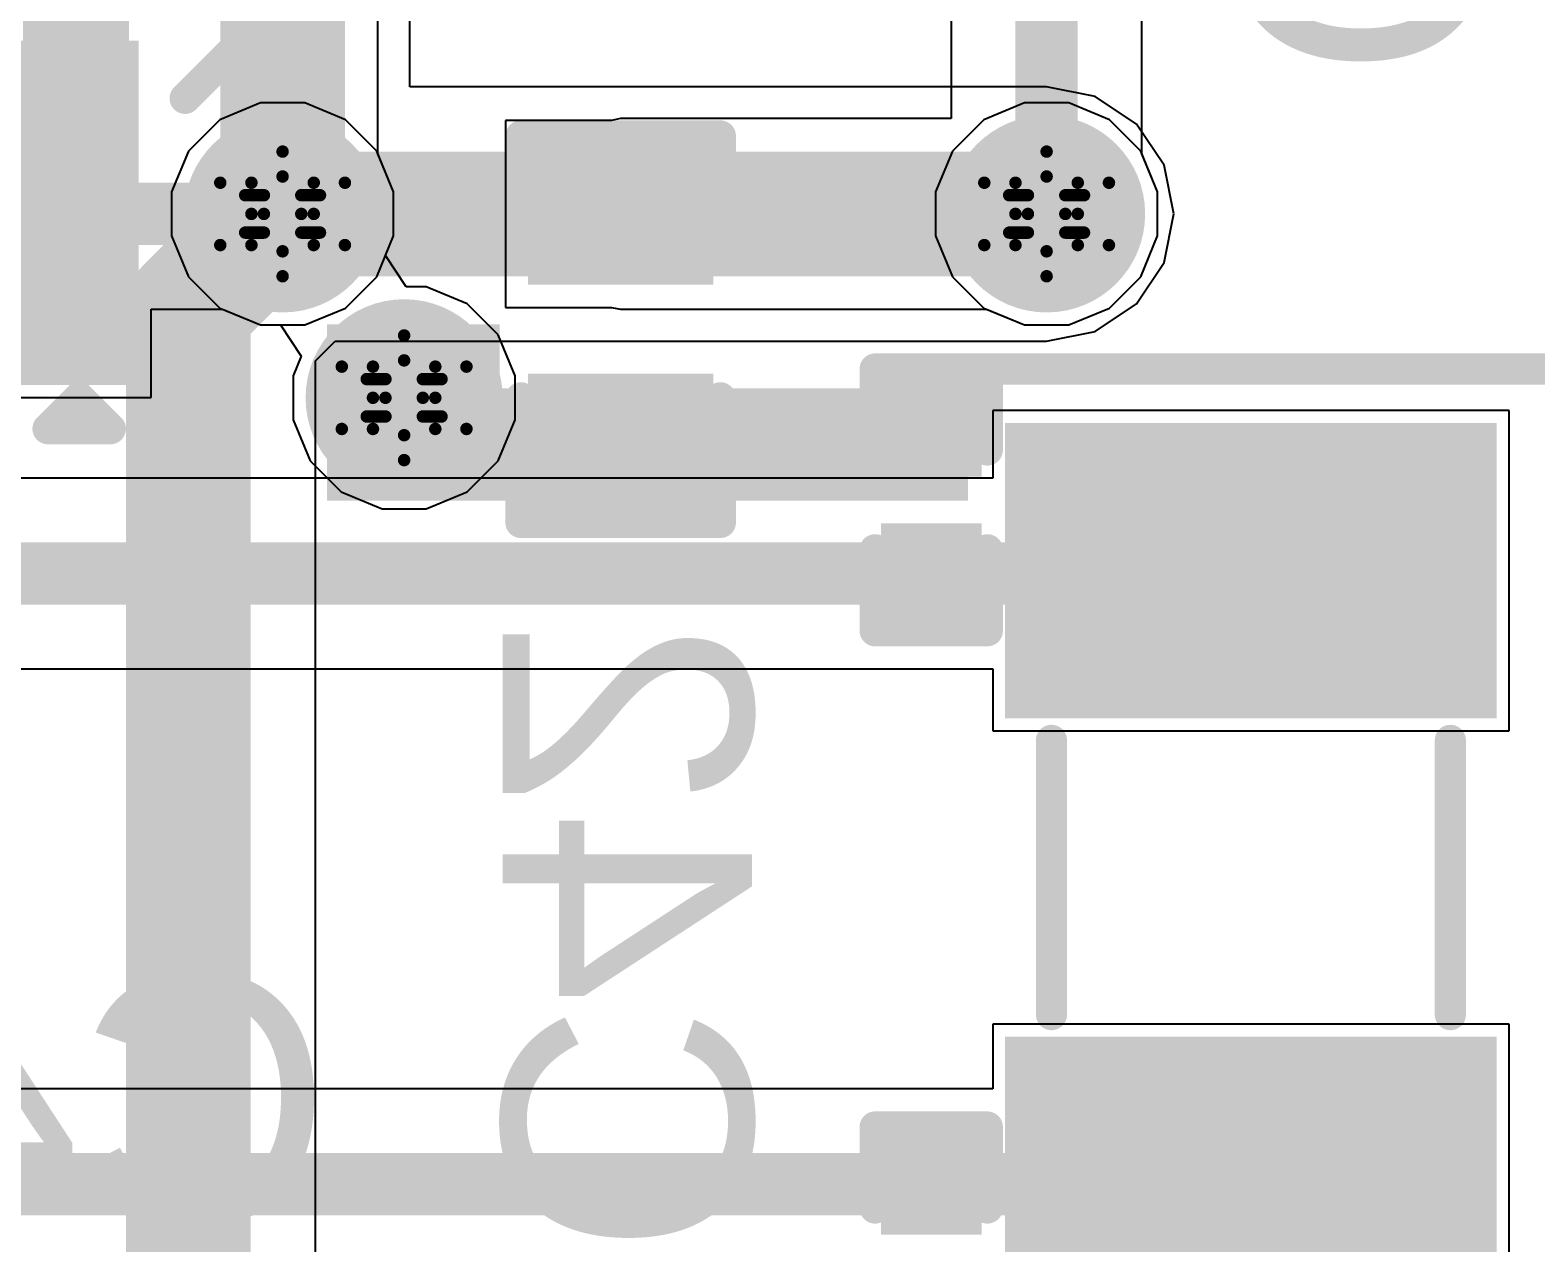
# Model space of a CAD drawing. Header units: inches. Extents: x -2.7 to 10.9, y -2.9 to 7.4.
# Drawn here: x 2.0037 to 2.2453, y -0.433 to -0.2385 of the extents above; entities that cross this region are included whole.
import ezdxf

# ---------------------------------------------------------------- set-up
doc = ezdxf.new("R2010")
doc.units = ezdxf.units.IN
doc.header["$MEASUREMENT"] = 0
for name, color, linetype in [('Board Outline', 216, 'Continuous'), ('Bottom Layer', 5, 'Continuous'), ('Bottom Overlay', 54, 'Continuous'), ('Bottom Paste', 16, 'Continuous'), ('Bottom Solder', 6, 'Continuous'), ('Drill Drawing', 1, 'Continuous'), ('Layer 2', 16, 'Continuous'), ('Layer 3', 76, 'Continuous'), ('Top Layer', 1, 'Continuous'), ('Top Solder', 216, 'Continuous'), ('Via Holes', 16, 'Continuous')]:
    doc.layers.add(name, color=color, linetype=linetype)
doc.styles.add('Arial', font='', dxfattribs={"height": 0.2})
doc.styles.get('Arial').set_extended_font_data('Arial')

# ---------------------------------------------------------------- blocks, each defined once
blk = doc.blocks.new('SMD3215_2P_B_123')
at = {"layer": 'Bottom Layer'}
for points in [[(-0.06889765, 0.03543305), (-0.02952755, 0.03543305), (-0.02952755, -0.03543305), (-0.06889765, -0.03543305)], [(0.02952755, 0.03543305), (0.06889765, 0.03543305), (0.06889765, -0.03543305), (0.02952755, -0.03543305)]]:
    blk.add_hatch(color=5, dxfattribs=at).paths.add_polyline_path(points)
at = {"layer": 'Bottom Paste'}
for points in [[(-0.06889765, 0.03543305), (-0.02952755, 0.03543305), (-0.02952755, -0.03543305), (-0.06889765, -0.03543305)], [(0.02952755, 0.03543305), (0.06889765, 0.03543305), (0.06889765, -0.03543305), (0.02952755, -0.03543305)]]:
    blk.add_hatch(color=16, dxfattribs=at).paths.add_polyline_path(points)
at = {"layer": 'Bottom Solder'}
for points in [[(-0.07289765, 0.03943305), (-0.02552755, 0.03943305), (-0.02552755, -0.03943305), (-0.07289765, -0.03943305)], [(0.02552755, 0.03943305), (0.07289765, 0.03943305), (0.07289765, -0.03943305), (0.02552755, -0.03943305)]]:
    blk.add_hatch(color=6, dxfattribs=at).paths.add_polyline_path(points)
at = {"layer": 'Bottom Overlay'}
for points in [[(0.022, 0.032, 0.005, 0.005, 0), (-0.022, 0.032, 0.005, 0.005, 0)], [(0.022, -0.032, 0.005, 0.005, 0), (-0.022, -0.032, 0.005, 0.005, 0)]]:
    blk.add_lwpolyline(points, format="xyseb", dxfattribs=at)
for points in [[(-0.02325, 0.032, 0.0025, 0.0025, 1), (-0.02075, 0.032, 0.0025, 0.0025, 1)], [(0.02075, 0.032, 0.0025, 0.0025, 1), (0.02325, 0.032, 0.0025, 0.0025, 1)], [(-0.02325, -0.032, 0.0025, 0.0025, 1), (-0.02075, -0.032, 0.0025, 0.0025, 1)], [(0.02075, -0.032, 0.0025, 0.0025, 1), (0.02325, -0.032, 0.0025, 0.0025, 1)]]:
    blk.add_lwpolyline(points, format="xyseb", close=True, dxfattribs=at)
blk = doc.blocks.new('64_LQFP__10_10__B_129')
at = {"layer": 'Bottom Layer'}
blk.add_hatch(color=5, dxfattribs=at).paths.add_polyline_path([(-0.24999995, -0.1417323), (-0.20275585, -0.1417323), (-0.20275585, -0.1535433), (-0.24999995, -0.1535433)])
at = {"layer": 'Bottom Overlay'}
blk.add_hatch(color=54, dxfattribs=at).paths.add_polyline_path([(-0.1989931, -0.1559993), (-0.1869931, -0.1559993), (-0.1869931, -0.1389993), (-0.1989931, -0.1389993)])
at = {"layer": 'Bottom Paste'}
blk.add_hatch(color=16, dxfattribs=at).paths.add_polyline_path([(-0.24999995, -0.1417323), (-0.20275585, -0.1417323), (-0.20275585, -0.1535433), (-0.24999995, -0.1535433)])
at = {"layer": 'Bottom Solder'}
blk.add_hatch(color=6, dxfattribs=at).paths.add_polyline_path([(-0.25399995, -0.1377323), (-0.19875585, -0.1377323), (-0.19875585, -0.1575433), (-0.25399995, -0.1575433)])
at = {"layer": 'Bottom Overlay'}
for points in [[(-0.261, -0.143, 0.005, 0.005, 0), (-0.256, -0.148, 0.005, 0.005, 0)], [(-0.261, -0.143, 0.005, 0.005, 0), (-0.261, -0.153, 0.005, 0.005, 0)], [(-0.256, -0.148, 0.005, 0.005, 0), (-0.261, -0.153, 0.005, 0.005, 0)], [(-0.208, -0.165, 0.005, 0.005, 0), (-0.162, -0.211, 0.005, 0.005, 0)]]:
    blk.add_lwpolyline(points, format="xyseb", dxfattribs=at)
for points in [[(-0.26225, -0.143, 0.0025, 0.0025, 1), (-0.25975, -0.143, 0.0025, 0.0025, 1)], [(-0.26225, -0.143, 0.0025, 0.0025, 1), (-0.25975, -0.143, 0.0025, 0.0025, 1)], [(-0.25725, -0.148, 0.0025, 0.0025, 1), (-0.25475, -0.148, 0.0025, 0.0025, 1)], [(-0.25725, -0.148, 0.0025, 0.0025, 1), (-0.25475, -0.148, 0.0025, 0.0025, 1)], [(-0.26225, -0.153, 0.0025, 0.0025, 1), (-0.25975, -0.153, 0.0025, 0.0025, 1)], [(-0.26225, -0.153, 0.0025, 0.0025, 1), (-0.25975, -0.153, 0.0025, 0.0025, 1)], [(-0.20925, -0.165, 0.0025, 0.0025, 1), (-0.20675, -0.165, 0.0025, 0.0025, 1)]]:
    blk.add_lwpolyline(points, format="xyseb", close=True, dxfattribs=at)
blk = doc.blocks.new('CAP_0201_B_300')
at = {"layer": 'Bottom Layer'}
for points in [[(-0.0177165, 0.0059055), (-0.0059055, 0.0059055), (-0.0059055, -0.0059055), (-0.0177165, -0.0059055)], [(0.0059055, 0.0059055), (0.0177165, 0.0059055), (0.0177165, -0.0059055), (0.0059055, -0.0059055)]]:
    blk.add_hatch(color=5, dxfattribs=at).paths.add_polyline_path(points)
at = {"layer": 'Bottom Paste'}
for points in [[(-0.0177165, 0.0059055), (-0.0059055, 0.0059055), (-0.0059055, -0.0059055), (-0.0177165, -0.0059055)], [(0.0059055, 0.0059055), (0.0177165, 0.0059055), (0.0177165, -0.0059055), (0.0059055, -0.0059055)]]:
    blk.add_hatch(color=16, dxfattribs=at).paths.add_polyline_path(points)
at = {"layer": 'Bottom Solder'}
for points in [[(-0.0198819, 0.0080709), (-0.0037401, 0.0080709), (-0.0037401, -0.0080709), (-0.0198819, -0.0080709)], [(0.0037401, 0.0080709), (0.0198819, 0.0080709), (0.0198819, -0.0080709), (0.0037401, -0.0080709)]]:
    blk.add_hatch(color=6, dxfattribs=at).paths.add_polyline_path(points)
at = {"layer": 'Bottom Overlay'}
for points in [[(-0.021, 0.009, 0.005, 0.005, 0), (-0.008, 0.009, 0.005, 0.005, 0)], [(-0.021, 0.009, 0.005, 0.005, 0), (-0.021, -0.009, 0.005, 0.005, 0)], [(0.008, 0.009, 0.005, 0.005, 0), (0.021, 0.009, 0.005, 0.005, 0)], [(0.021, 0.009, 0.005, 0.005, 0), (0.021, -0.009, 0.005, 0.005, 0)], [(-0.021, -0.009, 0.005, 0.005, 0), (-0.008, -0.009, 0.005, 0.005, 0)], [(0.008, -0.009, 0.005, 0.005, 0), (0.021, -0.009, 0.005, 0.005, 0)]]:
    blk.add_lwpolyline(points, format="xyseb", dxfattribs=at)
for points in [[(-0.02225, 0.009, 0.0025, 0.0025, 1), (-0.01975, 0.009, 0.0025, 0.0025, 1)], [(-0.02225, 0.009, 0.0025, 0.0025, 1), (-0.01975, 0.009, 0.0025, 0.0025, 1)], [(-0.00925, 0.009, 0.0025, 0.0025, 1), (-0.00675, 0.009, 0.0025, 0.0025, 1)], [(0.00675, 0.009, 0.0025, 0.0025, 1), (0.00925, 0.009, 0.0025, 0.0025, 1)], [(0.01975, 0.009, 0.0025, 0.0025, 1), (0.02225, 0.009, 0.0025, 0.0025, 1)], [(0.01975, 0.009, 0.0025, 0.0025, 1), (0.02225, 0.009, 0.0025, 0.0025, 1)], [(-0.02225, -0.009, 0.0025, 0.0025, 1), (-0.01975, -0.009, 0.0025, 0.0025, 1)], [(-0.02225, -0.009, 0.0025, 0.0025, 1), (-0.01975, -0.009, 0.0025, 0.0025, 1)], [(-0.00925, -0.009, 0.0025, 0.0025, 1), (-0.00675, -0.009, 0.0025, 0.0025, 1)], [(0.00675, -0.009, 0.0025, 0.0025, 1), (0.00925, -0.009, 0.0025, 0.0025, 1)], [(0.01975, -0.009, 0.0025, 0.0025, 1), (0.02225, -0.009, 0.0025, 0.0025, 1)], [(0.01975, -0.009, 0.0025, 0.0025, 1), (0.02225, -0.009, 0.0025, 0.0025, 1)]]:
    blk.add_lwpolyline(points, format="xyseb", close=True, dxfattribs=at)
blk = doc.blocks.new('C___0402_B_304')
at = {"layer": 'Bottom Layer'}
for points in [[(-0.009500000000000001, 0.0125), (-0.009499999999999998, -0.0125), (-0.0275, -0.0125), (-0.0275, 0.0125)], [(0.0275, 0.0125), (0.0275, -0.0125), (0.009500000000000001, -0.0125), (0.009499999999999998, 0.0125)]]:
    blk.add_hatch(color=5, dxfattribs=at).paths.add_polyline_path(points)
at = {"layer": 'Bottom Paste'}
for points in [[(-0.009500000000000001, 0.0125), (-0.009499999999999998, -0.0125), (-0.0275, -0.0125), (-0.0275, 0.0125)], [(0.0275, 0.0125), (0.0275, -0.0125), (0.009500000000000001, -0.0125), (0.009499999999999998, 0.0125)]]:
    blk.add_hatch(color=16, dxfattribs=at).paths.add_polyline_path(points)
at = {"layer": 'Bottom Solder'}
for points in [[(-0.007137800000000001, 0.0148622), (-0.007137799999999999, -0.0148622), (-0.0298622, -0.0148622), (-0.0298622, 0.0148622)], [(0.0298622, 0.0148622), (0.0298622, -0.0148622), (0.007137800000000001, -0.0148622), (0.007137799999999999, 0.0148622)]]:
    blk.add_hatch(color=6, dxfattribs=at).paths.add_polyline_path(points)
at = {"layer": 'Bottom Overlay'}
for points in [[(-0.031, -0.016, 0.005, 0.005, 0), (-0.031, 0.016, 0.005, 0.005, 0)], [(-0.011, 0.016, 0.005, 0.005, 0), (-0.031, 0.016, 0.005, 0.005, 0)], [(0.031, 0.016, 0.005, 0.005, 0), (0.011, 0.016, 0.005, 0.005, 0)], [(0.031, -0.016, 0.005, 0.005, 0), (0.031, 0.016, 0.005, 0.005, 0)], [(-0.011, -0.016, 0.005, 0.005, 0), (-0.031, -0.016, 0.005, 0.005, 0)], [(0.031, -0.016, 0.005, 0.005, 0), (0.011, -0.016, 0.005, 0.005, 0)]]:
    blk.add_lwpolyline(points, format="xyseb", dxfattribs=at)
for points in [[(-0.03225, 0.016, 0.0025, 0.0025, 1), (-0.02975, 0.016, 0.0025, 0.0025, 1)], [(-0.03225, 0.016, 0.0025, 0.0025, 1), (-0.02975, 0.016, 0.0025, 0.0025, 1)], [(-0.01225, 0.016, 0.0025, 0.0025, 1), (-0.00975, 0.016, 0.0025, 0.0025, 1)], [(0.00975, 0.016, 0.0025, 0.0025, 1), (0.01225, 0.016, 0.0025, 0.0025, 1)], [(0.02975, 0.016, 0.0025, 0.0025, 1), (0.03225, 0.016, 0.0025, 0.0025, 1)], [(0.02975, 0.016, 0.0025, 0.0025, 1), (0.03225, 0.016, 0.0025, 0.0025, 1)], [(-0.03225, -0.016, 0.0025, 0.0025, 1), (-0.02975, -0.016, 0.0025, 0.0025, 1)], [(-0.03225, -0.016, 0.0025, 0.0025, 1), (-0.02975, -0.016, 0.0025, 0.0025, 1)], [(-0.01225, -0.016, 0.0025, 0.0025, 1), (-0.00975, -0.016, 0.0025, 0.0025, 1)], [(0.00975, -0.016, 0.0025, 0.0025, 1), (0.01225, -0.016, 0.0025, 0.0025, 1)], [(0.02975, -0.016, 0.0025, 0.0025, 1), (0.03225, -0.016, 0.0025, 0.0025, 1)], [(0.02975, -0.016, 0.0025, 0.0025, 1), (0.03225, -0.016, 0.0025, 0.0025, 1)]]:
    blk.add_lwpolyline(points, format="xyseb", close=True, dxfattribs=at)
blk = doc.blocks.new('CAP_0201_B_306')
at = {"layer": 'Bottom Layer'}
for points in [[(-0.0177165, 0.0059055), (-0.0059055, 0.0059055), (-0.0059055, -0.0059055), (-0.0177165, -0.0059055)], [(0.0059055, 0.0059055), (0.0177165, 0.0059055), (0.0177165, -0.0059055), (0.0059055, -0.0059055)]]:
    blk.add_hatch(color=5, dxfattribs=at).paths.add_polyline_path(points)
at = {"layer": 'Bottom Paste'}
for points in [[(-0.0177165, 0.0059055), (-0.0059055, 0.0059055), (-0.0059055, -0.0059055), (-0.0177165, -0.0059055)], [(0.0059055, 0.0059055), (0.0177165, 0.0059055), (0.0177165, -0.0059055), (0.0059055, -0.0059055)]]:
    blk.add_hatch(color=16, dxfattribs=at).paths.add_polyline_path(points)
at = {"layer": 'Bottom Solder'}
for points in [[(-0.0198819, 0.0080709), (-0.0037401, 0.0080709), (-0.0037401, -0.0080709), (-0.0198819, -0.0080709)], [(0.0037401, 0.0080709), (0.0198819, 0.0080709), (0.0198819, -0.0080709), (0.0037401, -0.0080709)]]:
    blk.add_hatch(color=6, dxfattribs=at).paths.add_polyline_path(points)
at = {"layer": 'Bottom Overlay'}
for points in [[(-0.008, 0.009, 0.005, 0.005, 0), (-0.021, 0.009, 0.005, 0.005, 0)], [(-0.021, -0.009, 0.005, 0.005, 0), (-0.021, 0.009, 0.005, 0.005, 0)], [(0.021, 0.009, 0.005, 0.005, 0), (0.008, 0.009, 0.005, 0.005, 0)], [(0.021, -0.009, 0.005, 0.005, 0), (0.021, 0.009, 0.005, 0.005, 0)], [(-0.008, -0.009, 0.005, 0.005, 0), (-0.021, -0.009, 0.005, 0.005, 0)], [(0.021, -0.009, 0.005, 0.005, 0), (0.008, -0.009, 0.005, 0.005, 0)]]:
    blk.add_lwpolyline(points, format="xyseb", dxfattribs=at)
for points in [[(-0.02225, 0.009, 0.0025, 0.0025, 1), (-0.01975, 0.009, 0.0025, 0.0025, 1)], [(-0.02225, 0.009, 0.0025, 0.0025, 1), (-0.01975, 0.009, 0.0025, 0.0025, 1)], [(-0.00925, 0.009, 0.0025, 0.0025, 1), (-0.00675, 0.009, 0.0025, 0.0025, 1)], [(0.00675, 0.009, 0.0025, 0.0025, 1), (0.00925, 0.009, 0.0025, 0.0025, 1)], [(0.01975, 0.009, 0.0025, 0.0025, 1), (0.02225, 0.009, 0.0025, 0.0025, 1)], [(0.01975, 0.009, 0.0025, 0.0025, 1), (0.02225, 0.009, 0.0025, 0.0025, 1)], [(-0.02225, -0.009, 0.0025, 0.0025, 1), (-0.01975, -0.009, 0.0025, 0.0025, 1)], [(-0.02225, -0.009, 0.0025, 0.0025, 1), (-0.01975, -0.009, 0.0025, 0.0025, 1)], [(-0.00925, -0.009, 0.0025, 0.0025, 1), (-0.00675, -0.009, 0.0025, 0.0025, 1)], [(0.00675, -0.009, 0.0025, 0.0025, 1), (0.00925, -0.009, 0.0025, 0.0025, 1)], [(0.01975, -0.009, 0.0025, 0.0025, 1), (0.02225, -0.009, 0.0025, 0.0025, 1)], [(0.01975, -0.009, 0.0025, 0.0025, 1), (0.02225, -0.009, 0.0025, 0.0025, 1)]]:
    blk.add_lwpolyline(points, format="xyseb", close=True, dxfattribs=at)

msp = doc.modelspace()

# ---------------------------------------------------------------- hatches: boundary and pattern name
at = {"layer": 'Bottom Layer'}
h = msp.add_hatch(color=5, dxfattribs=at)
edge = h.paths.add_edge_path()
edge.add_arc((2.0441958, -0.2679388), 0.011811, 0, 360)
h = msp.add_hatch(color=5, dxfattribs=at)
edge = h.paths.add_edge_path()
edge.add_arc((2.1667788, -0.2679388), 0.011811, 0, 360)
for points in [[(2.051312, -0.3139388), (2.079034, -0.3139388), (2.079034, -0.285643), (2.051312, -0.285643)], [(2.051312, -0.3139388), (2.154174, -0.3139388), (2.154174, -0.2959388), (2.051312, -0.2959388)]]:
    msp.add_hatch(color=5, dxfattribs=at).paths.add_polyline_path(points)
h = msp.add_hatch(color=5, dxfattribs=at)
edge = h.paths.add_edge_path()
edge.add_arc((2.0636967, -0.2974388), 0.011811, 0, 360)
at = {"layer": 'Bottom Solder'}
h = msp.add_hatch(color=6, dxfattribs=at)
edge = h.paths.add_edge_path()
edge.add_arc((2.0441958, -0.2679388), 0.015811, 0, 360)
h = msp.add_hatch(color=6, dxfattribs=at)
edge = h.paths.add_edge_path()
edge.add_arc((2.1667788, -0.2679388), 0.015811, 0, 360)
h = msp.add_hatch(color=6, dxfattribs=at)
edge = h.paths.add_edge_path()
edge.add_arc((2.0636967, -0.2974388), 0.015811, 0, 360)
at = {"layer": 'Layer 2'}
h = msp.add_hatch(color=16, dxfattribs=at)
edge = h.paths.add_edge_path()
edge.add_arc((2.0441958, -0.2679388), 0.011811, 0, 360)
h = msp.add_hatch(color=16, dxfattribs=at)
edge = h.paths.add_edge_path()
edge.add_arc((2.1667788, -0.2679388), 0.011811, 0, 360)
h = msp.add_hatch(color=16, dxfattribs=at)
edge = h.paths.add_edge_path()
edge.add_arc((2.0636967, -0.2974388), 0.011811, 0, 360)
at = {"layer": 'Layer 3'}
h = msp.add_hatch(color=76, dxfattribs=at)
edge = h.paths.add_edge_path()
edge.add_arc((2.0441958, -0.2679388), 0.011811, 0, 360)
h = msp.add_hatch(color=76, dxfattribs=at)
edge = h.paths.add_edge_path()
edge.add_arc((2.1667788, -0.2679388), 0.011811, 0, 360)
h = msp.add_hatch(color=76, dxfattribs=at)
edge = h.paths.add_edge_path()
edge.add_arc((2.0636967, -0.2974388), 0.011811, 0, 360)
at = {"layer": 'Top Layer'}
h = msp.add_hatch(color=1, dxfattribs=at)
edge = h.paths.add_edge_path()
edge.add_arc((2.0441958, -0.2679388), 0.011811, 0, 360)
h = msp.add_hatch(color=1, dxfattribs=at)
edge = h.paths.add_edge_path()
edge.add_arc((2.1667788, -0.2679388), 0.011811, 0, 360)
h = msp.add_hatch(color=1, dxfattribs=at)
edge = h.paths.add_edge_path()
edge.add_arc((2.0636967, -0.2974388), 0.011811, 0, 360)
at = {"layer": 'Top Solder'}
h = msp.add_hatch(color=216, dxfattribs=at)
edge = h.paths.add_edge_path()
edge.add_arc((2.0441958, -0.2679388), 0.015811, 0, 360)
h = msp.add_hatch(color=216, dxfattribs=at)
edge = h.paths.add_edge_path()
edge.add_arc((2.1667788, -0.2679388), 0.015811, 0, 360)
h = msp.add_hatch(color=216, dxfattribs=at)
edge = h.paths.add_edge_path()
edge.add_arc((2.0636967, -0.2974388), 0.015811, 0, 360)
at = {"layer": 'Via Holes'}
h = msp.add_hatch(color=7, dxfattribs=at)
edge = h.paths.add_edge_path()
edge.add_arc((2.0441958, -0.2679388), 0.0059055, 0, 360)
h = msp.add_hatch(color=7, dxfattribs=at)
edge = h.paths.add_edge_path()
edge.add_arc((2.1667788, -0.2679388), 0.0059055, 0, 360)
h = msp.add_hatch(color=7, dxfattribs=at)
edge = h.paths.add_edge_path()
edge.add_arc((2.0636967, -0.2974388), 0.0059055, 0, 360)

# ---------------------------------------------------------------- linework, layer by layer
at = {"layer": 'Board Outline'}
msp.add_lwpolyline([(2.8441163, -0.2412485, 0.005, 0.005, -0.7418930096679136), (-2.4996913, -1.3779516, 0.005, 0.005, 0)], format="xyseb", dxfattribs=at)
at = {"layer": 'Bottom Layer'}
for p, q in [((2.0594897, -0.2583193), (2.0594897, -0.2056018)), ((2.1514865, -0.2287371), (2.1514865, -0.2526449)), ((2.1820743, -0.2583231), (2.1820743, -0.2284432)), ((2.0969569, -0.2529388), (2.0799344, -0.2529388)), ((2.0799344, -0.2529388), (2.0799344, -0.2829388)), ((2.0984344, -0.2526449), (2.0969569, -0.2529388)), ((2.1514865, -0.2526449), (2.0984344, -0.2526449)), ((2.0620068, -0.264396), (2.0594897, -0.2583193)), ((2.1845898, -0.264396), (2.1820743, -0.2583231)), ((2.0620068, -0.2714816), (2.0620068, -0.264396)), ((2.1845898, -0.2714816), (2.1845898, -0.264396)), ((2.0592952, -0.2780279), (2.0620068, -0.2714816)), ((2.1818782, -0.2780279), (2.1845898, -0.2714816)), ((2.0542849, -0.2830382), (2.0592952, -0.2780279)), ((2.1768679, -0.2830382), (2.1818782, -0.2780279)), ((2.0231013, -0.2973999), (2.0231013, -0.2832327)), ((2.0231013, -0.2832327), (2.0345763, -0.2832327)), ((2.0345763, -0.2832327), (2.040653, -0.2857498)), ((2.0477386, -0.2857498), (2.0542849, -0.2830382)), ((2.0799344, -0.2829388), (2.0969569, -0.2829388)), ((2.0969569, -0.2829388), (2.0984344, -0.2832327)), ((2.0984344, -0.2832327), (2.1571593, -0.2832327)), ((2.1571593, -0.2832327), (2.163236, -0.2857498)), ((2.1703216, -0.2857498), (2.1768679, -0.2830382)), ((2.040653, -0.2857498), (2.0477386, -0.2857498)), ((2.163236, -0.2857498), (2.1703216, -0.2857498)), ((1.9871196, -0.2973999), (2.0231013, -0.2973999)), ((2.240991, -0.2995024), (2.158125, -0.2995024)), ((2.158125, -0.2995024), (2.158125, -0.3103344)), ((2.240991, -0.3508724), (2.240991, -0.2995024)), ((2.158125, -0.3103344), (1.9954477, -0.3103344)), ((1.9954477, -0.3409222), (2.158125, -0.3409222)), ((2.158125, -0.3409222), (2.158125, -0.3508724)), ((2.158125, -0.3508724), (2.240991, -0.3508724)), ((2.240991, -0.3979276), (2.158125, -0.3979276)), ((2.158125, -0.3979276), (2.158125, -0.4083187)), ((2.240991, -0.4492976), (2.240991, -0.3979276)), ((2.158125, -0.4083187), (1.9836367, -0.4083187))]:
    msp.add_line(p, q, dxfattribs=at)
for points in [[(2.0441958, -0.2679388, 0.01, 0.01, 0), (2.0441958, -0.1777841, 0.01, 0.01, 0)], [(2.1667804, -0.2679372, 0.01, 0.01, 0), (2.1667804, -0.2134488, 0.01, 0.01, 0)], [(2.0113567, -0.2679388, 0.01, 0.01, 0), (2.0441958, -0.2679388, 0.01, 0.01, 0)], [(2.0984344, -0.2679388, 0.01, 0.01, 0), (2.1667788, -0.2679388, 0.01, 0.01, 0)], [(2.1667788, -0.2679388, 0.01, 0.01, 0), (2.1667804, -0.2679372, 0.01, 0.01, 0)], [(2.0111958, -0.2677779, 0.008, 0.008, 0), (2.0113567, -0.2679388, 0.008, 0.008, 0)], [(1.9954477, -0.3256283, 0.01, 0.01, 0), (2.1482685, -0.3256283, 0.01, 0.01, 0)], [(2.1482685, -0.3256283, 0.01, 0.01, 0), (2.1991171, -0.3256283, 0.01, 0.01, 0)], [(2.1991171, -0.3256283, 0.01, 0.01, 0), (2.199558, -0.3251874, 0.01, 0.01, 0)], [(1.9836367, -0.4236126, 0.01, 0.01, 0), (2.1482685, -0.4236126, 0.01, 0.01, 0)], [(2.1482685, -0.4236126, 0.01, 0.01, 0), (2.199558, -0.4236126, 0.01, 0.01, 0)]]:
    msp.add_lwpolyline(points, format="xyseb", dxfattribs=at)
for points in [[(2.0088567, -0.2679388, 0.005, 0.005, 1), (2.0138567, -0.2679388, 0.005, 0.005, 1)], [(2.0416958, -0.2679388, 0.005, 0.005, 1), (2.0466958, -0.2679388, 0.005, 0.005, 1)], [(2.0416958, -0.2679388, 0.005, 0.005, 1), (2.0466958, -0.2679388, 0.005, 0.005, 1)], [(2.0959344, -0.2679388, 0.005, 0.005, 1), (2.1009344, -0.2679388, 0.005, 0.005, 1)], [(2.1642788, -0.2679388, 0.005, 0.005, 1), (2.1692788, -0.2679388, 0.005, 0.005, 1)], [(2.1642788, -0.2679388, 0.005, 0.005, 1), (2.1692788, -0.2679388, 0.005, 0.005, 1)], [(2.1642804, -0.2679372, 0.005, 0.005, 1), (2.1692804, -0.2679372, 0.005, 0.005, 1)], [(2.1642804, -0.2679372, 0.005, 0.005, 1), (2.1692804, -0.2679372, 0.005, 0.005, 1)], [(2.0091958, -0.2677779, 0.004, 0.004, 1), (2.0131958, -0.2677779, 0.004, 0.004, 1)], [(2.0093567, -0.2679388, 0.004, 0.004, 1), (2.0133567, -0.2679388, 0.004, 0.004, 1)], [(2.1457685, -0.3256283, 0.005, 0.005, 1), (2.1507685, -0.3256283, 0.005, 0.005, 1)], [(2.1457685, -0.3256283, 0.005, 0.005, 1), (2.1507685, -0.3256283, 0.005, 0.005, 1)], [(2.1966171, -0.3256283, 0.005, 0.005, 1), (2.2016171, -0.3256283, 0.005, 0.005, 1)], [(2.1966171, -0.3256283, 0.005, 0.005, 1), (2.2016171, -0.3256283, 0.005, 0.005, 1)], [(2.197058, -0.3251874, 0.005, 0.005, 1), (2.202058, -0.3251874, 0.005, 0.005, 1)], [(2.1457685, -0.4236126, 0.005, 0.005, 1), (2.1507685, -0.4236126, 0.005, 0.005, 1)], [(2.1457685, -0.4236126, 0.005, 0.005, 1), (2.1507685, -0.4236126, 0.005, 0.005, 1)], [(2.197058, -0.4236126, 0.005, 0.005, 1), (2.202058, -0.4236126, 0.005, 0.005, 1)]]:
    msp.add_lwpolyline(points, format="xyseb", close=True, dxfattribs=at)
at = {"layer": 'Bottom Overlay'}
msp.add_lwpolyline([(2.1572685, -0.2928173, 0.005, 0.005, 0), (2.3017165, -0.2928173, 0.005, 0.005, 0)], format="xyseb", dxfattribs=at)
msp.add_lwpolyline([(2.1560185, -0.2928173, 0.0025, 0.0025, 1), (2.1585185, -0.2928173, 0.0025, 0.0025, 1)], format="xyseb", close=True, dxfattribs=at)
at = {"layer": 'Drill Drawing'}
for points in [[(2.0391958, -0.2629388, 0.002, 0.002, 0), (2.0441958, -0.2579388, 0.002, 0.002, 0)], [(2.0441958, -0.2579388, 0.002, 0.002, 0), (2.0491958, -0.2629388, 0.002, 0.002, 0)], [(2.1617788, -0.2629388, 0.002, 0.002, 0), (2.1667788, -0.2579388, 0.002, 0.002, 0)], [(2.1667788, -0.2579388, 0.002, 0.002, 0), (2.1717788, -0.2629388, 0.002, 0.002, 0)], [(2.0341958, -0.2629388, 0.002, 0.002, 0), (2.0391958, -0.2679388, 0.002, 0.002, 0)], [(2.0341958, -0.2629388, 0.002, 0.002, 0), (2.0391958, -0.2629388, 0.002, 0.002, 0)], [(2.0411958, -0.2649388, 0.002, 0.002, 0), (2.0441958, -0.2619388, 0.002, 0.002, 0)], [(2.0441958, -0.2619388, 0.002, 0.002, 0), (2.0471958, -0.2649388, 0.002, 0.002, 0)], [(2.0491958, -0.2629388, 0.002, 0.002, 0), (2.0541958, -0.2629388, 0.002, 0.002, 0)], [(2.0491958, -0.2679388, 0.002, 0.002, 0), (2.0541958, -0.2629388, 0.002, 0.002, 0)], [(2.1567788, -0.2629388, 0.002, 0.002, 0), (2.1617788, -0.2679388, 0.002, 0.002, 0)], [(2.1567788, -0.2629388, 0.002, 0.002, 0), (2.1617788, -0.2629388, 0.002, 0.002, 0)], [(2.1637788, -0.2649388, 0.002, 0.002, 0), (2.1667788, -0.2619388, 0.002, 0.002, 0)], [(2.1667788, -0.2619388, 0.002, 0.002, 0), (2.1697788, -0.2649388, 0.002, 0.002, 0)], [(2.1717788, -0.2629388, 0.002, 0.002, 0), (2.1767788, -0.2629388, 0.002, 0.002, 0)], [(2.1717788, -0.2679388, 0.002, 0.002, 0), (2.1767788, -0.2629388, 0.002, 0.002, 0)], [(2.0381958, -0.2649388, 0.002, 0.002, 0), (2.0411958, -0.2679388, 0.002, 0.002, 0)], [(2.0381958, -0.2649388, 0.002, 0.002, 0), (2.0411958, -0.2649388, 0.002, 0.002, 0)], [(2.0471958, -0.2649388, 0.002, 0.002, 0), (2.0501958, -0.2649388, 0.002, 0.002, 0)], [(2.0471958, -0.2679388, 0.002, 0.002, 0), (2.0501958, -0.2649388, 0.002, 0.002, 0)], [(2.1607788, -0.2649388, 0.002, 0.002, 0), (2.1637788, -0.2679388, 0.002, 0.002, 0)], [(2.1607788, -0.2649388, 0.002, 0.002, 0), (2.1637788, -0.2649388, 0.002, 0.002, 0)], [(2.1697788, -0.2649388, 0.002, 0.002, 0), (2.1727788, -0.2649388, 0.002, 0.002, 0)], [(2.1697788, -0.2679388, 0.002, 0.002, 0), (2.1727788, -0.2649388, 0.002, 0.002, 0)], [(2.0341958, -0.2729388, 0.002, 0.002, 0), (2.0391958, -0.2679388, 0.002, 0.002, 0)], [(2.0381958, -0.2709388, 0.002, 0.002, 0), (2.0411958, -0.2679388, 0.002, 0.002, 0)], [(2.0471958, -0.2679388, 0.002, 0.002, 0), (2.0501958, -0.2709388, 0.002, 0.002, 0)], [(2.0491958, -0.2679388, 0.002, 0.002, 0), (2.0541958, -0.2729388, 0.002, 0.002, 0)], [(2.1567788, -0.2729388, 0.002, 0.002, 0), (2.1617788, -0.2679388, 0.002, 0.002, 0)], [(2.1607788, -0.2709388, 0.002, 0.002, 0), (2.1637788, -0.2679388, 0.002, 0.002, 0)], [(2.1697788, -0.2679388, 0.002, 0.002, 0), (2.1727788, -0.2709388, 0.002, 0.002, 0)], [(2.1717788, -0.2679388, 0.002, 0.002, 0), (2.1767788, -0.2729388, 0.002, 0.002, 0)], [(2.0381958, -0.2709388, 0.002, 0.002, 0), (2.0411958, -0.2709388, 0.002, 0.002, 0)], [(2.0411958, -0.2709388, 0.002, 0.002, 0), (2.0441958, -0.2739388, 0.002, 0.002, 0)], [(2.0441958, -0.2739388, 0.002, 0.002, 0), (2.0471958, -0.2709388, 0.002, 0.002, 0)], [(2.0471958, -0.2709388, 0.002, 0.002, 0), (2.0501958, -0.2709388, 0.002, 0.002, 0)], [(2.1607788, -0.2709388, 0.002, 0.002, 0), (2.1637788, -0.2709388, 0.002, 0.002, 0)], [(2.1637788, -0.2709388, 0.002, 0.002, 0), (2.1667788, -0.2739388, 0.002, 0.002, 0)], [(2.1667788, -0.2739388, 0.002, 0.002, 0), (2.1697788, -0.2709388, 0.002, 0.002, 0)], [(2.1697788, -0.2709388, 0.002, 0.002, 0), (2.1727788, -0.2709388, 0.002, 0.002, 0)], [(2.0341958, -0.2729388, 0.002, 0.002, 0), (2.0391958, -0.2729388, 0.002, 0.002, 0)], [(2.0391958, -0.2729388, 0.002, 0.002, 0), (2.0441958, -0.2779388, 0.002, 0.002, 0)], [(2.0441958, -0.2779388, 0.002, 0.002, 0), (2.0491958, -0.2729388, 0.002, 0.002, 0)], [(2.0491958, -0.2729388, 0.002, 0.002, 0), (2.0541958, -0.2729388, 0.002, 0.002, 0)], [(2.1567788, -0.2729388, 0.002, 0.002, 0), (2.1617788, -0.2729388, 0.002, 0.002, 0)], [(2.1617788, -0.2729388, 0.002, 0.002, 0), (2.1667788, -0.2779388, 0.002, 0.002, 0)], [(2.1667788, -0.2779388, 0.002, 0.002, 0), (2.1717788, -0.2729388, 0.002, 0.002, 0)], [(2.1717788, -0.2729388, 0.002, 0.002, 0), (2.1767788, -0.2729388, 0.002, 0.002, 0)], [(2.0586967, -0.2924388, 0.002, 0.002, 0), (2.0636967, -0.2874388, 0.002, 0.002, 0)], [(2.0636967, -0.2874388, 0.002, 0.002, 0), (2.0686967, -0.2924388, 0.002, 0.002, 0)], [(2.0536967, -0.2924388, 0.002, 0.002, 0), (2.0586967, -0.2974388, 0.002, 0.002, 0)], [(2.0536967, -0.2924388, 0.002, 0.002, 0), (2.0586967, -0.2924388, 0.002, 0.002, 0)], [(2.0606967, -0.2944388, 0.002, 0.002, 0), (2.0636967, -0.2914388, 0.002, 0.002, 0)], [(2.0636967, -0.2914388, 0.002, 0.002, 0), (2.0666967, -0.2944388, 0.002, 0.002, 0)], [(2.0686967, -0.2924388, 0.002, 0.002, 0), (2.0736967, -0.2924388, 0.002, 0.002, 0)], [(2.0686967, -0.2974388, 0.002, 0.002, 0), (2.0736967, -0.2924388, 0.002, 0.002, 0)], [(2.0576967, -0.2944388, 0.002, 0.002, 0), (2.0606967, -0.2974388, 0.002, 0.002, 0)], [(2.0576967, -0.2944388, 0.002, 0.002, 0), (2.0606967, -0.2944388, 0.002, 0.002, 0)], [(2.0666967, -0.2944388, 0.002, 0.002, 0), (2.0696967, -0.2944388, 0.002, 0.002, 0)], [(2.0666967, -0.2974388, 0.002, 0.002, 0), (2.0696967, -0.2944388, 0.002, 0.002, 0)], [(2.0536967, -0.3024388, 0.002, 0.002, 0), (2.0586967, -0.2974388, 0.002, 0.002, 0)], [(2.0576967, -0.3004388, 0.002, 0.002, 0), (2.0606967, -0.2974388, 0.002, 0.002, 0)], [(2.0666967, -0.2974388, 0.002, 0.002, 0), (2.0696967, -0.3004388, 0.002, 0.002, 0)], [(2.0686967, -0.2974388, 0.002, 0.002, 0), (2.0736967, -0.3024388, 0.002, 0.002, 0)], [(2.0576967, -0.3004388, 0.002, 0.002, 0), (2.0606967, -0.3004388, 0.002, 0.002, 0)], [(2.0606967, -0.3004388, 0.002, 0.002, 0), (2.0636967, -0.3034388, 0.002, 0.002, 0)], [(2.0636967, -0.3034388, 0.002, 0.002, 0), (2.0666967, -0.3004388, 0.002, 0.002, 0)], [(2.0666967, -0.3004388, 0.002, 0.002, 0), (2.0696967, -0.3004388, 0.002, 0.002, 0)], [(2.0536967, -0.3024388, 0.002, 0.002, 0), (2.0586967, -0.3024388, 0.002, 0.002, 0)], [(2.0586967, -0.3024388, 0.002, 0.002, 0), (2.0636967, -0.3074388, 0.002, 0.002, 0)], [(2.0636967, -0.3074388, 0.002, 0.002, 0), (2.0686967, -0.3024388, 0.002, 0.002, 0)], [(2.0686967, -0.3024388, 0.002, 0.002, 0), (2.0736967, -0.3024388, 0.002, 0.002, 0)]]:
    msp.add_lwpolyline(points, format="xyseb", dxfattribs=at)
for points in [[(2.0436958, -0.2579388, 0.001, 0.001, 1), (2.0446958, -0.2579388, 0.001, 0.001, 1)], [(2.0436958, -0.2579388, 0.001, 0.001, 1), (2.0446958, -0.2579388, 0.001, 0.001, 1)], [(2.1662788, -0.2579388, 0.001, 0.001, 1), (2.1672788, -0.2579388, 0.001, 0.001, 1)], [(2.1662788, -0.2579388, 0.001, 0.001, 1), (2.1672788, -0.2579388, 0.001, 0.001, 1)], [(2.0336958, -0.2629388, 0.001, 0.001, 1), (2.0346958, -0.2629388, 0.001, 0.001, 1)], [(2.0336958, -0.2629388, 0.001, 0.001, 1), (2.0346958, -0.2629388, 0.001, 0.001, 1)], [(2.0386958, -0.2629388, 0.001, 0.001, 1), (2.0396958, -0.2629388, 0.001, 0.001, 1)], [(2.0386958, -0.2629388, 0.001, 0.001, 1), (2.0396958, -0.2629388, 0.001, 0.001, 1)], [(2.0436958, -0.2619388, 0.001, 0.001, 1), (2.0446958, -0.2619388, 0.001, 0.001, 1)], [(2.0436958, -0.2619388, 0.001, 0.001, 1), (2.0446958, -0.2619388, 0.001, 0.001, 1)], [(2.0486958, -0.2629388, 0.001, 0.001, 1), (2.0496958, -0.2629388, 0.001, 0.001, 1)], [(2.0486958, -0.2629388, 0.001, 0.001, 1), (2.0496958, -0.2629388, 0.001, 0.001, 1)], [(2.0536958, -0.2629388, 0.001, 0.001, 1), (2.0546958, -0.2629388, 0.001, 0.001, 1)], [(2.0536958, -0.2629388, 0.001, 0.001, 1), (2.0546958, -0.2629388, 0.001, 0.001, 1)], [(2.1562788, -0.2629388, 0.001, 0.001, 1), (2.1572788, -0.2629388, 0.001, 0.001, 1)], [(2.1562788, -0.2629388, 0.001, 0.001, 1), (2.1572788, -0.2629388, 0.001, 0.001, 1)], [(2.1612788, -0.2629388, 0.001, 0.001, 1), (2.1622788, -0.2629388, 0.001, 0.001, 1)], [(2.1612788, -0.2629388, 0.001, 0.001, 1), (2.1622788, -0.2629388, 0.001, 0.001, 1)], [(2.1662788, -0.2619388, 0.001, 0.001, 1), (2.1672788, -0.2619388, 0.001, 0.001, 1)], [(2.1662788, -0.2619388, 0.001, 0.001, 1), (2.1672788, -0.2619388, 0.001, 0.001, 1)], [(2.1712788, -0.2629388, 0.001, 0.001, 1), (2.1722788, -0.2629388, 0.001, 0.001, 1)], [(2.1712788, -0.2629388, 0.001, 0.001, 1), (2.1722788, -0.2629388, 0.001, 0.001, 1)], [(2.1762788, -0.2629388, 0.001, 0.001, 1), (2.1772788, -0.2629388, 0.001, 0.001, 1)], [(2.1762788, -0.2629388, 0.001, 0.001, 1), (2.1772788, -0.2629388, 0.001, 0.001, 1)], [(2.0376958, -0.2649388, 0.001, 0.001, 1), (2.0386958, -0.2649388, 0.001, 0.001, 1)], [(2.0376958, -0.2649388, 0.001, 0.001, 1), (2.0386958, -0.2649388, 0.001, 0.001, 1)], [(2.0406958, -0.2649388, 0.001, 0.001, 1), (2.0416958, -0.2649388, 0.001, 0.001, 1)], [(2.0406958, -0.2649388, 0.001, 0.001, 1), (2.0416958, -0.2649388, 0.001, 0.001, 1)], [(2.0466958, -0.2649388, 0.001, 0.001, 1), (2.0476958, -0.2649388, 0.001, 0.001, 1)], [(2.0466958, -0.2649388, 0.001, 0.001, 1), (2.0476958, -0.2649388, 0.001, 0.001, 1)], [(2.0496958, -0.2649388, 0.001, 0.001, 1), (2.0506958, -0.2649388, 0.001, 0.001, 1)], [(2.0496958, -0.2649388, 0.001, 0.001, 1), (2.0506958, -0.2649388, 0.001, 0.001, 1)], [(2.1602788, -0.2649388, 0.001, 0.001, 1), (2.1612788, -0.2649388, 0.001, 0.001, 1)], [(2.1602788, -0.2649388, 0.001, 0.001, 1), (2.1612788, -0.2649388, 0.001, 0.001, 1)], [(2.1632788, -0.2649388, 0.001, 0.001, 1), (2.1642788, -0.2649388, 0.001, 0.001, 1)], [(2.1632788, -0.2649388, 0.001, 0.001, 1), (2.1642788, -0.2649388, 0.001, 0.001, 1)], [(2.1692788, -0.2649388, 0.001, 0.001, 1), (2.1702788, -0.2649388, 0.001, 0.001, 1)], [(2.1692788, -0.2649388, 0.001, 0.001, 1), (2.1702788, -0.2649388, 0.001, 0.001, 1)], [(2.1722788, -0.2649388, 0.001, 0.001, 1), (2.1732788, -0.2649388, 0.001, 0.001, 1)], [(2.1722788, -0.2649388, 0.001, 0.001, 1), (2.1732788, -0.2649388, 0.001, 0.001, 1)], [(2.0386958, -0.2679388, 0.001, 0.001, 1), (2.0396958, -0.2679388, 0.001, 0.001, 1)], [(2.0386958, -0.2679388, 0.001, 0.001, 1), (2.0396958, -0.2679388, 0.001, 0.001, 1)], [(2.0406958, -0.2679388, 0.001, 0.001, 1), (2.0416958, -0.2679388, 0.001, 0.001, 1)], [(2.0406958, -0.2679388, 0.001, 0.001, 1), (2.0416958, -0.2679388, 0.001, 0.001, 1)], [(2.0466958, -0.2679388, 0.001, 0.001, 1), (2.0476958, -0.2679388, 0.001, 0.001, 1)], [(2.0466958, -0.2679388, 0.001, 0.001, 1), (2.0476958, -0.2679388, 0.001, 0.001, 1)], [(2.0486958, -0.2679388, 0.001, 0.001, 1), (2.0496958, -0.2679388, 0.001, 0.001, 1)], [(2.0486958, -0.2679388, 0.001, 0.001, 1), (2.0496958, -0.2679388, 0.001, 0.001, 1)], [(2.1612788, -0.2679388, 0.001, 0.001, 1), (2.1622788, -0.2679388, 0.001, 0.001, 1)], [(2.1612788, -0.2679388, 0.001, 0.001, 1), (2.1622788, -0.2679388, 0.001, 0.001, 1)], [(2.1632788, -0.2679388, 0.001, 0.001, 1), (2.1642788, -0.2679388, 0.001, 0.001, 1)], [(2.1632788, -0.2679388, 0.001, 0.001, 1), (2.1642788, -0.2679388, 0.001, 0.001, 1)], [(2.1692788, -0.2679388, 0.001, 0.001, 1), (2.1702788, -0.2679388, 0.001, 0.001, 1)], [(2.1692788, -0.2679388, 0.001, 0.001, 1), (2.1702788, -0.2679388, 0.001, 0.001, 1)], [(2.1712788, -0.2679388, 0.001, 0.001, 1), (2.1722788, -0.2679388, 0.001, 0.001, 1)], [(2.1712788, -0.2679388, 0.001, 0.001, 1), (2.1722788, -0.2679388, 0.001, 0.001, 1)], [(2.0376958, -0.2709388, 0.001, 0.001, 1), (2.0386958, -0.2709388, 0.001, 0.001, 1)], [(2.0376958, -0.2709388, 0.001, 0.001, 1), (2.0386958, -0.2709388, 0.001, 0.001, 1)], [(2.0406958, -0.2709388, 0.001, 0.001, 1), (2.0416958, -0.2709388, 0.001, 0.001, 1)], [(2.0406958, -0.2709388, 0.001, 0.001, 1), (2.0416958, -0.2709388, 0.001, 0.001, 1)], [(2.0466958, -0.2709388, 0.001, 0.001, 1), (2.0476958, -0.2709388, 0.001, 0.001, 1)], [(2.0466958, -0.2709388, 0.001, 0.001, 1), (2.0476958, -0.2709388, 0.001, 0.001, 1)], [(2.0496958, -0.2709388, 0.001, 0.001, 1), (2.0506958, -0.2709388, 0.001, 0.001, 1)], [(2.0496958, -0.2709388, 0.001, 0.001, 1), (2.0506958, -0.2709388, 0.001, 0.001, 1)], [(2.1602788, -0.2709388, 0.001, 0.001, 1), (2.1612788, -0.2709388, 0.001, 0.001, 1)], [(2.1602788, -0.2709388, 0.001, 0.001, 1), (2.1612788, -0.2709388, 0.001, 0.001, 1)], [(2.1632788, -0.2709388, 0.001, 0.001, 1), (2.1642788, -0.2709388, 0.001, 0.001, 1)], [(2.1632788, -0.2709388, 0.001, 0.001, 1), (2.1642788, -0.2709388, 0.001, 0.001, 1)], [(2.1692788, -0.2709388, 0.001, 0.001, 1), (2.1702788, -0.2709388, 0.001, 0.001, 1)], [(2.1692788, -0.2709388, 0.001, 0.001, 1), (2.1702788, -0.2709388, 0.001, 0.001, 1)], [(2.1722788, -0.2709388, 0.001, 0.001, 1), (2.1732788, -0.2709388, 0.001, 0.001, 1)], [(2.1722788, -0.2709388, 0.001, 0.001, 1), (2.1732788, -0.2709388, 0.001, 0.001, 1)], [(2.0336958, -0.2729388, 0.001, 0.001, 1), (2.0346958, -0.2729388, 0.001, 0.001, 1)], [(2.0336958, -0.2729388, 0.001, 0.001, 1), (2.0346958, -0.2729388, 0.001, 0.001, 1)], [(2.0386958, -0.2729388, 0.001, 0.001, 1), (2.0396958, -0.2729388, 0.001, 0.001, 1)], [(2.0386958, -0.2729388, 0.001, 0.001, 1), (2.0396958, -0.2729388, 0.001, 0.001, 1)], [(2.0436958, -0.2739388, 0.001, 0.001, 1), (2.0446958, -0.2739388, 0.001, 0.001, 1)], [(2.0436958, -0.2739388, 0.001, 0.001, 1), (2.0446958, -0.2739388, 0.001, 0.001, 1)], [(2.0486958, -0.2729388, 0.001, 0.001, 1), (2.0496958, -0.2729388, 0.001, 0.001, 1)], [(2.0486958, -0.2729388, 0.001, 0.001, 1), (2.0496958, -0.2729388, 0.001, 0.001, 1)], [(2.0536958, -0.2729388, 0.001, 0.001, 1), (2.0546958, -0.2729388, 0.001, 0.001, 1)], [(2.0536958, -0.2729388, 0.001, 0.001, 1), (2.0546958, -0.2729388, 0.001, 0.001, 1)], [(2.1562788, -0.2729388, 0.001, 0.001, 1), (2.1572788, -0.2729388, 0.001, 0.001, 1)], [(2.1562788, -0.2729388, 0.001, 0.001, 1), (2.1572788, -0.2729388, 0.001, 0.001, 1)], [(2.1612788, -0.2729388, 0.001, 0.001, 1), (2.1622788, -0.2729388, 0.001, 0.001, 1)], [(2.1612788, -0.2729388, 0.001, 0.001, 1), (2.1622788, -0.2729388, 0.001, 0.001, 1)], [(2.1662788, -0.2739388, 0.001, 0.001, 1), (2.1672788, -0.2739388, 0.001, 0.001, 1)], [(2.1662788, -0.2739388, 0.001, 0.001, 1), (2.1672788, -0.2739388, 0.001, 0.001, 1)], [(2.1712788, -0.2729388, 0.001, 0.001, 1), (2.1722788, -0.2729388, 0.001, 0.001, 1)], [(2.1712788, -0.2729388, 0.001, 0.001, 1), (2.1722788, -0.2729388, 0.001, 0.001, 1)], [(2.1762788, -0.2729388, 0.001, 0.001, 1), (2.1772788, -0.2729388, 0.001, 0.001, 1)], [(2.1762788, -0.2729388, 0.001, 0.001, 1), (2.1772788, -0.2729388, 0.001, 0.001, 1)], [(2.0436958, -0.2779388, 0.001, 0.001, 1), (2.0446958, -0.2779388, 0.001, 0.001, 1)], [(2.0436958, -0.2779388, 0.001, 0.001, 1), (2.0446958, -0.2779388, 0.001, 0.001, 1)], [(2.1662788, -0.2779388, 0.001, 0.001, 1), (2.1672788, -0.2779388, 0.001, 0.001, 1)], [(2.1662788, -0.2779388, 0.001, 0.001, 1), (2.1672788, -0.2779388, 0.001, 0.001, 1)], [(2.0631967, -0.2874388, 0.001, 0.001, 1), (2.0641967, -0.2874388, 0.001, 0.001, 1)], [(2.0631967, -0.2874388, 0.001, 0.001, 1), (2.0641967, -0.2874388, 0.001, 0.001, 1)], [(2.0531967, -0.2924388, 0.001, 0.001, 1), (2.0541967, -0.2924388, 0.001, 0.001, 1)], [(2.0531967, -0.2924388, 0.001, 0.001, 1), (2.0541967, -0.2924388, 0.001, 0.001, 1)], [(2.0581967, -0.2924388, 0.001, 0.001, 1), (2.0591967, -0.2924388, 0.001, 0.001, 1)], [(2.0581967, -0.2924388, 0.001, 0.001, 1), (2.0591967, -0.2924388, 0.001, 0.001, 1)], [(2.0631967, -0.2914388, 0.001, 0.001, 1), (2.0641967, -0.2914388, 0.001, 0.001, 1)], [(2.0631967, -0.2914388, 0.001, 0.001, 1), (2.0641967, -0.2914388, 0.001, 0.001, 1)], [(2.0681967, -0.2924388, 0.001, 0.001, 1), (2.0691967, -0.2924388, 0.001, 0.001, 1)], [(2.0681967, -0.2924388, 0.001, 0.001, 1), (2.0691967, -0.2924388, 0.001, 0.001, 1)], [(2.0731967, -0.2924388, 0.001, 0.001, 1), (2.0741967, -0.2924388, 0.001, 0.001, 1)], [(2.0731967, -0.2924388, 0.001, 0.001, 1), (2.0741967, -0.2924388, 0.001, 0.001, 1)], [(2.0571967, -0.2944388, 0.001, 0.001, 1), (2.0581967, -0.2944388, 0.001, 0.001, 1)], [(2.0571967, -0.2944388, 0.001, 0.001, 1), (2.0581967, -0.2944388, 0.001, 0.001, 1)], [(2.0601967, -0.2944388, 0.001, 0.001, 1), (2.0611967, -0.2944388, 0.001, 0.001, 1)], [(2.0601967, -0.2944388, 0.001, 0.001, 1), (2.0611967, -0.2944388, 0.001, 0.001, 1)], [(2.0661967, -0.2944388, 0.001, 0.001, 1), (2.0671967, -0.2944388, 0.001, 0.001, 1)], [(2.0661967, -0.2944388, 0.001, 0.001, 1), (2.0671967, -0.2944388, 0.001, 0.001, 1)], [(2.0691967, -0.2944388, 0.001, 0.001, 1), (2.0701967, -0.2944388, 0.001, 0.001, 1)], [(2.0691967, -0.2944388, 0.001, 0.001, 1), (2.0701967, -0.2944388, 0.001, 0.001, 1)], [(2.0581967, -0.2974388, 0.001, 0.001, 1), (2.0591967, -0.2974388, 0.001, 0.001, 1)], [(2.0581967, -0.2974388, 0.001, 0.001, 1), (2.0591967, -0.2974388, 0.001, 0.001, 1)], [(2.0601967, -0.2974388, 0.001, 0.001, 1), (2.0611967, -0.2974388, 0.001, 0.001, 1)], [(2.0601967, -0.2974388, 0.001, 0.001, 1), (2.0611967, -0.2974388, 0.001, 0.001, 1)], [(2.0661967, -0.2974388, 0.001, 0.001, 1), (2.0671967, -0.2974388, 0.001, 0.001, 1)], [(2.0661967, -0.2974388, 0.001, 0.001, 1), (2.0671967, -0.2974388, 0.001, 0.001, 1)], [(2.0681967, -0.2974388, 0.001, 0.001, 1), (2.0691967, -0.2974388, 0.001, 0.001, 1)], [(2.0681967, -0.2974388, 0.001, 0.001, 1), (2.0691967, -0.2974388, 0.001, 0.001, 1)], [(2.0571967, -0.3004388, 0.001, 0.001, 1), (2.0581967, -0.3004388, 0.001, 0.001, 1)], [(2.0571967, -0.3004388, 0.001, 0.001, 1), (2.0581967, -0.3004388, 0.001, 0.001, 1)], [(2.0601967, -0.3004388, 0.001, 0.001, 1), (2.0611967, -0.3004388, 0.001, 0.001, 1)], [(2.0601967, -0.3004388, 0.001, 0.001, 1), (2.0611967, -0.3004388, 0.001, 0.001, 1)], [(2.0661967, -0.3004388, 0.001, 0.001, 1), (2.0671967, -0.3004388, 0.001, 0.001, 1)], [(2.0661967, -0.3004388, 0.001, 0.001, 1), (2.0671967, -0.3004388, 0.001, 0.001, 1)], [(2.0691967, -0.3004388, 0.001, 0.001, 1), (2.0701967, -0.3004388, 0.001, 0.001, 1)], [(2.0691967, -0.3004388, 0.001, 0.001, 1), (2.0701967, -0.3004388, 0.001, 0.001, 1)], [(2.0531967, -0.3024388, 0.001, 0.001, 1), (2.0541967, -0.3024388, 0.001, 0.001, 1)], [(2.0531967, -0.3024388, 0.001, 0.001, 1), (2.0541967, -0.3024388, 0.001, 0.001, 1)], [(2.0581967, -0.3024388, 0.001, 0.001, 1), (2.0591967, -0.3024388, 0.001, 0.001, 1)], [(2.0581967, -0.3024388, 0.001, 0.001, 1), (2.0591967, -0.3024388, 0.001, 0.001, 1)], [(2.0681967, -0.3024388, 0.001, 0.001, 1), (2.0691967, -0.3024388, 0.001, 0.001, 1)], [(2.0681967, -0.3024388, 0.001, 0.001, 1), (2.0691967, -0.3024388, 0.001, 0.001, 1)], [(2.0731967, -0.3024388, 0.001, 0.001, 1), (2.0741967, -0.3024388, 0.001, 0.001, 1)], [(2.0731967, -0.3024388, 0.001, 0.001, 1), (2.0741967, -0.3024388, 0.001, 0.001, 1)], [(2.0631967, -0.3034388, 0.001, 0.001, 1), (2.0641967, -0.3034388, 0.001, 0.001, 1)], [(2.0631967, -0.3034388, 0.001, 0.001, 1), (2.0641967, -0.3034388, 0.001, 0.001, 1)], [(2.0631967, -0.3074388, 0.001, 0.001, 1), (2.0641967, -0.3074388, 0.001, 0.001, 1)], [(2.0631967, -0.3074388, 0.001, 0.001, 1), (2.0641967, -0.3074388, 0.001, 0.001, 1)]]:
    msp.add_lwpolyline(points, format="xyseb", close=True, dxfattribs=at)
at = {"layer": 'Layer 2'}
for p, q in [((2.040653, -0.2501278), (2.0341067, -0.2528394)), ((2.0477386, -0.2501278), (2.040653, -0.2501278)), ((2.0542849, -0.2528394), (2.0477386, -0.2501278)), ((2.163236, -0.2501278), (2.1566897, -0.2528394)), ((2.1703216, -0.2501278), (2.163236, -0.2501278)), ((2.1768679, -0.2528394), (2.1703216, -0.2501278)), ((2.0341067, -0.2528394), (2.0290964, -0.2578497)), ((2.0592952, -0.2578497), (2.0542849, -0.2528394)), ((2.1566897, -0.2528394), (2.1516794, -0.2578497)), ((2.1818782, -0.2578497), (2.1768679, -0.2528394)), ((2.0290964, -0.2578497), (2.0263848, -0.264396)), ((2.0620068, -0.264396), (2.0592952, -0.2578497)), ((2.1516794, -0.2578497), (2.1489678, -0.264396)), ((2.1845898, -0.264396), (2.1818782, -0.2578497)), ((2.0263848, -0.264396), (2.0263848, -0.2714816)), ((2.0620068, -0.2714816), (2.0620068, -0.264396)), ((2.1489678, -0.264396), (2.1489678, -0.2714816)), ((2.1845898, -0.2714816), (2.1845898, -0.264396)), ((2.0263848, -0.2714816), (2.0290964, -0.2780279)), ((2.0592952, -0.2780279), (2.0620068, -0.2714816)), ((2.1489678, -0.2714816), (2.1516794, -0.2780279)), ((2.1818782, -0.2780279), (2.1845898, -0.2714816)), ((2.0290964, -0.2780279), (2.0341067, -0.2830382)), ((2.0542849, -0.2830382), (2.0592952, -0.2780279)), ((2.1516794, -0.2780279), (2.1566897, -0.2830382)), ((2.1768679, -0.2830382), (2.1818782, -0.2780279)), ((2.0341067, -0.2830382), (2.040653, -0.2857498)), ((2.0477386, -0.2857498), (2.0542849, -0.2830382)), ((2.1566897, -0.2830382), (2.163236, -0.2857498)), ((2.1703216, -0.2857498), (2.1768679, -0.2830382)), ((2.040653, -0.2857498), (2.0477386, -0.2857498)), ((2.163236, -0.2857498), (2.1703216, -0.2857498))]:
    msp.add_line(p, q, dxfattribs=at)
at = {"layer": 'Layer 3'}
for p, q in [((2.040653, -0.2501278), (2.0341067, -0.2528394)), ((2.0477386, -0.2501278), (2.040653, -0.2501278)), ((2.0542849, -0.2528394), (2.0477386, -0.2501278)), ((2.163236, -0.2501278), (2.1566897, -0.2528394)), ((2.1703216, -0.2501278), (2.163236, -0.2501278)), ((2.1768679, -0.2528394), (2.1703216, -0.2501278)), ((2.0341067, -0.2528394), (2.0290964, -0.2578497)), ((2.0592952, -0.2578497), (2.0542849, -0.2528394)), ((2.1566897, -0.2528394), (2.1516794, -0.2578497)), ((2.1818782, -0.2578497), (2.1768679, -0.2528394)), ((2.0290964, -0.2578497), (2.0263848, -0.264396)), ((2.0620068, -0.264396), (2.0592952, -0.2578497)), ((2.1516794, -0.2578497), (2.1489678, -0.264396)), ((2.1845898, -0.264396), (2.1818782, -0.2578497)), ((2.0263848, -0.264396), (2.0263848, -0.2714816)), ((2.0620068, -0.2714816), (2.0620068, -0.264396)), ((2.1489678, -0.264396), (2.1489678, -0.2714816)), ((2.1845898, -0.2714816), (2.1845898, -0.264396)), ((2.0263848, -0.2714816), (2.0290964, -0.2780279)), ((2.0607036, -0.2746277), (2.0620068, -0.2714816)), ((2.1489678, -0.2714816), (2.1516794, -0.2780279)), ((2.1818782, -0.2780279), (2.1845898, -0.2714816)), ((2.0640445, -0.2796278), (2.0607036, -0.2746277)), ((2.0290964, -0.2780279), (2.0341067, -0.2830382)), ((2.0672395, -0.2796278), (2.0640445, -0.2796278)), ((2.0737858, -0.2823394), (2.0672395, -0.2796278)), ((2.1516794, -0.2780279), (2.1566897, -0.2830382)), ((2.1768679, -0.2830382), (2.1818782, -0.2780279)), ((2.0787961, -0.2873497), (2.0737858, -0.2823394)), ((2.0341067, -0.2830382), (2.040653, -0.2857498)), ((2.1566897, -0.2830382), (2.163236, -0.2857498)), ((2.1703216, -0.2857498), (2.1768679, -0.2830382)), ((2.040653, -0.2857498), (2.043848, -0.2857498)), ((2.043848, -0.2857498), (2.0471889, -0.2907499)), ((2.0815077, -0.293896), (2.0787961, -0.2873497)), ((2.163236, -0.2857498), (2.1703216, -0.2857498)), ((2.0471889, -0.2907499), (2.0458857, -0.293896)), ((2.0458857, -0.293896), (2.0458857, -0.3009816)), ((2.0815077, -0.3009816), (2.0815077, -0.293896)), ((2.0458857, -0.3009816), (2.0485973, -0.3075279)), ((2.0787961, -0.3075279), (2.0815077, -0.3009816)), ((2.0485973, -0.3075279), (2.0536076, -0.3125382)), ((2.0737858, -0.3125382), (2.0787961, -0.3075279)), ((2.0536076, -0.3125382), (2.0601539, -0.3152498)), ((2.0672395, -0.3152498), (2.0737858, -0.3125382)), ((2.0601539, -0.3152498), (2.0672395, -0.3152498))]:
    msp.add_line(p, q, dxfattribs=at)
at = {"layer": 'Top Layer'}
for p, q in [((2.0645876, -0.247547), (2.0645876, -0.005696)), ((2.1667788, -0.247547), (2.0645876, -0.247547)), ((2.1745824, -0.2490992), (2.1667788, -0.247547)), ((2.181198, -0.2535196), (2.1745824, -0.2490992)), ((2.1856184, -0.2601352), (2.181198, -0.2535196)), ((2.1871706, -0.2679388), (2.1856184, -0.2601352)), ((2.1856184, -0.2757424), (2.1871706, -0.2679388)), ((2.181198, -0.282358), (2.1856184, -0.2757424)), ((2.1745824, -0.2867784), (2.181198, -0.282358)), ((2.1667788, -0.2883306), (2.1745824, -0.2867784)), ((2.049487, -0.291486), (2.0526424, -0.2883306)), ((2.0526424, -0.2883306), (2.1667788, -0.2883306)), ((2.049487, -0.803308), (2.049487, -0.291486))]:
    msp.add_line(p, q, dxfattribs=at)
for points in [[(2.0441958, -0.2679388, 0.02, 0.02, 0), (2.0441958, 0.0027506, 0.02, 0.02, 0)], [(2.0290952, -0.2830394, 0.02, 0.02, 0), (2.0441958, -0.2679388, 0.02, 0.02, 0)], [(2.0441958, -0.2679388, 0.02, 0.02, 0), (2.1667788, -0.2679388, 0.02, 0.02, 0)], [(2.0290952, -0.8117546, 0.02, 0.02, 0), (2.0290952, -0.2830394, 0.02, 0.02, 0)]]:
    msp.add_lwpolyline(points, format="xyseb", dxfattribs=at)
for points in [[(2.0391958, -0.2679388, 0.01, 0.01, 1), (2.0491958, -0.2679388, 0.01, 0.01, 1)], [(2.0391958, -0.2679388, 0.01, 0.01, 1), (2.0491958, -0.2679388, 0.01, 0.01, 1)], [(2.0391958, -0.2679388, 0.01, 0.01, 1), (2.0491958, -0.2679388, 0.01, 0.01, 1)], [(2.1617788, -0.2679388, 0.01, 0.01, 1), (2.1717788, -0.2679388, 0.01, 0.01, 1)], [(2.0240952, -0.2830394, 0.01, 0.01, 1), (2.0340952, -0.2830394, 0.01, 0.01, 1)], [(2.0240952, -0.2830394, 0.01, 0.01, 1), (2.0340952, -0.2830394, 0.01, 0.01, 1)]]:
    msp.add_lwpolyline(points, format="xyseb", close=True, dxfattribs=at)

# ---------------------------------------------------------------- block references
for name, p, rotation in [('64_LQFP__10_10__B_129', (1.863558, -0.0414), 90), ('C___0402_B_304', (2.0984344, -0.2864388), 270), ('CAP_0201_B_306', (2.1482685, -0.3138173), 270), ('SMD3215_2P_B_123', (2.199558, -0.3744), 270), ('CAP_0201_B_300', (2.1482685, -0.4354236), 90)]:
    msp.add_blockref(name, p, dxfattribs=dict(rotation=rotation))

# ---------------------------------------------------------------- texts
at = {"layer": 'Bottom Overlay', "style": 'Arial', "text_generation_flag": 2}
for s, p in [('C45', (2.1970064, -0.2463162)), ('C42', (2.0794993, -0.4350621))]:
    msp.add_text(s, height=0.04, rotation=270, dxfattribs=at).set_placement(p)
msp.add_text('C41', height=0.04, dxfattribs=at).set_placement((2.0520744, -0.4299605))

doc.saveas('drawing.dxf')
